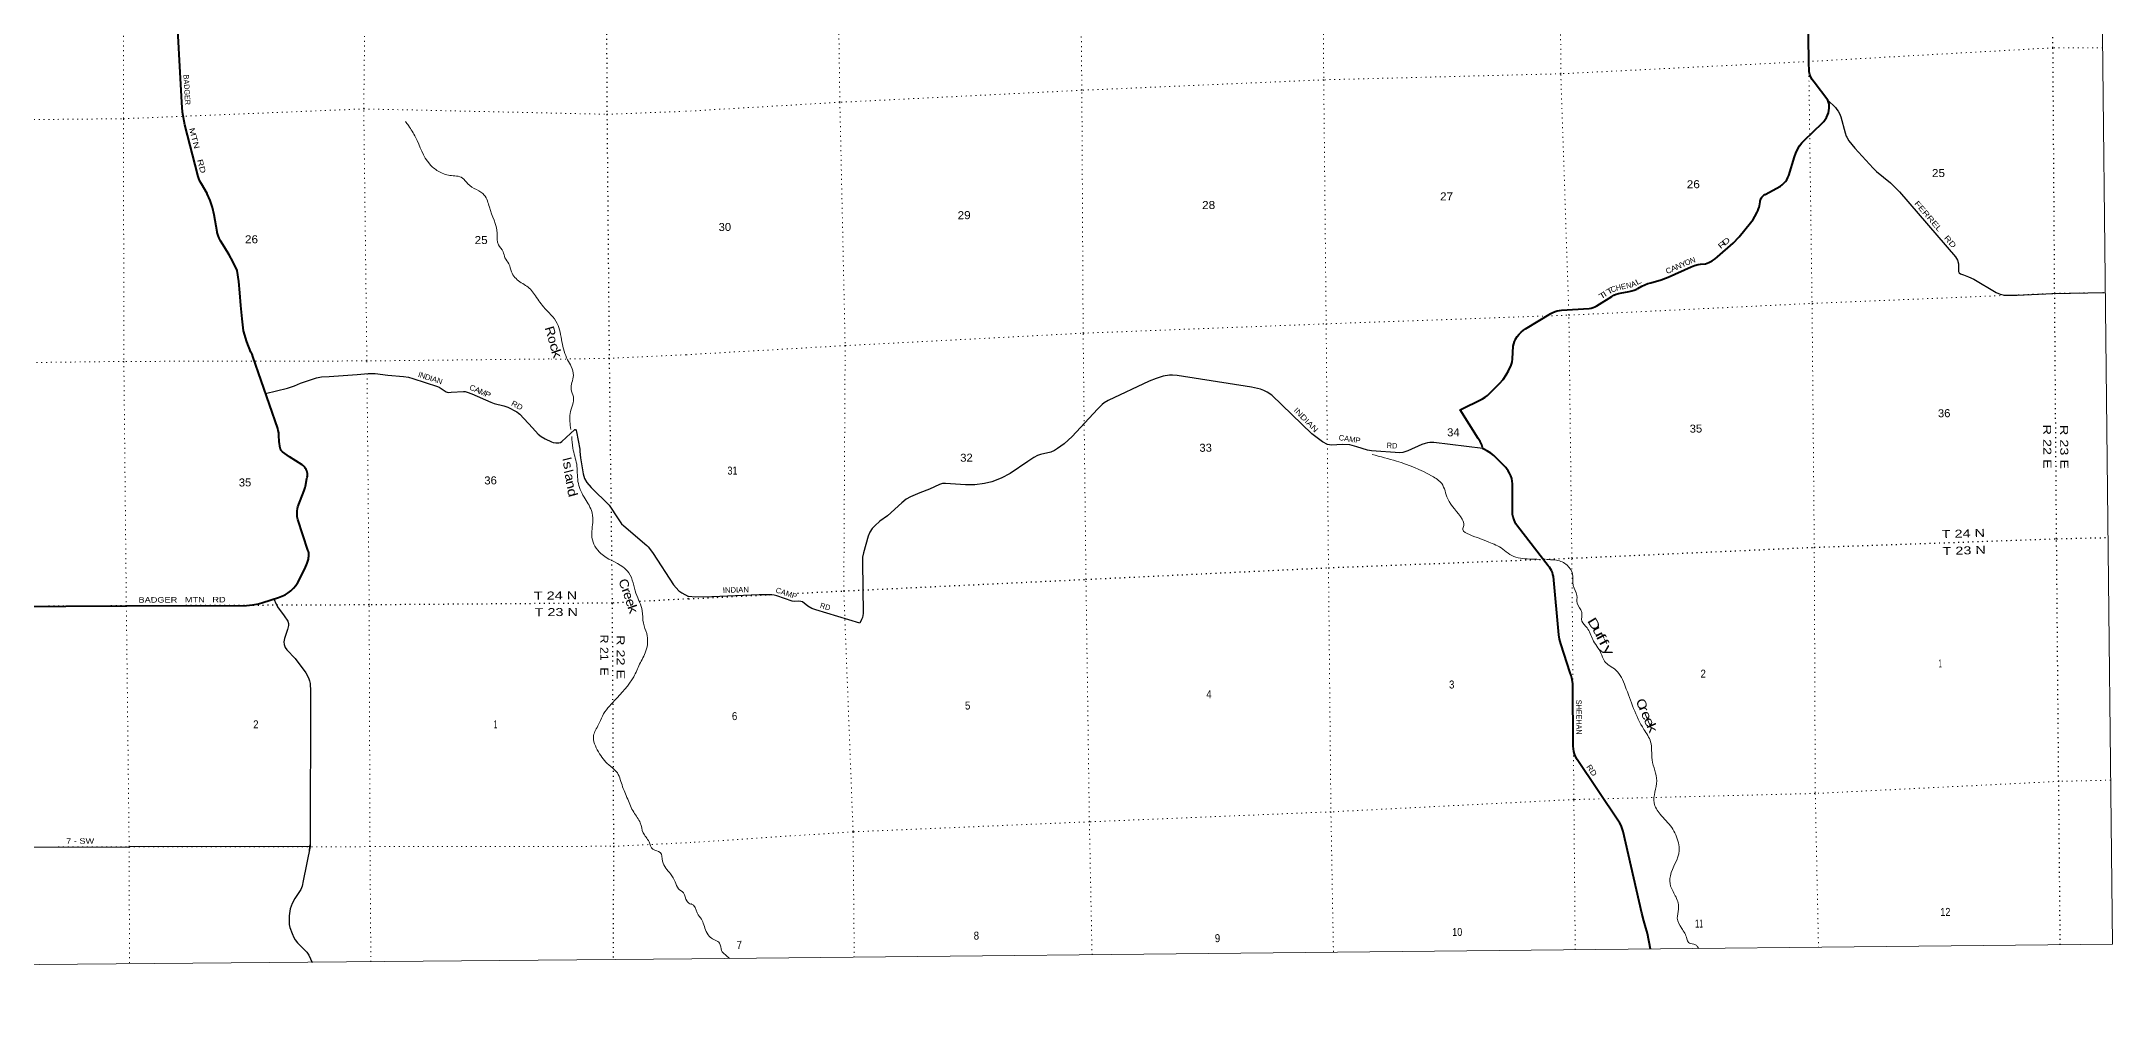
# Model space of a CAD drawing. Header units: feet. Extents: x -3 to 248627, y 0 to 184934.
# Drawn here: x 203320 to 248627, y 0 to 21127 of the extents above; entities that cross this region are included whole.
import ezdxf
from ezdxf.enums import TextEntityAlignment as Align

# ---------------------------------------------------------------- set-up
doc = ezdxf.new("R2010")
doc.units = ezdxf.units.FT
doc.header["$LTSCALE"] = 70
doc.linetypes.add('DOTTED', pattern=[1.5, 0.3, -1.2])
for name, color, linetype, lineweight in [('26', 7, 'Continuous', 40), ('27', 7, 'Continuous', 35), ('29', 7, 'Continuous', 25), ('30', 7, 'Continuous', 35), ('39', 7, 'Continuous', 13), ('4', 7, 'Continuous', 13), ('6', 7, 'DOTTED', 25), ('7', 7, 'DOTTED', 13)]:
    doc.layers.add(name, color=color, linetype=linetype, lineweight=lineweight)
doc.layers.add('41', color=7, linetype='Continuous')

msp = doc.modelspace()

# ---------------------------------------------------------------- linework, layer by layer
at = {"layer": '26'}
for points in [[(241979.97, 20681.47), (241938.41, 23881.76), (241938.09, 23906.76)], [(208546.11, 12224.03), (208523.19, 12370.28), (208516.55, 12502.65), (208511.62, 12557.41), (208500.99, 12611.34), (208488.45, 12653.52), (207944.52, 14233.76), (207926.97, 14279.12), (207904.78, 14322.4), (207902.26, 14326.68), (207811.65, 14547.83), (207738.15, 14795.37), (207715.03, 15051.25), (207685.73, 15347.43), (207662.53, 15625.47), (207635.43, 15869.27), (207604.31, 16109.04), (207508.81, 16306.54), (207423.56, 16455.68), (207322.1, 16624.98), (207240.39, 16761.04), (207209.87, 16819.99), (207185.67, 16881.81), (207168.07, 16945.82), (207165.47, 16958.27), (207096.6, 17333.93), (207062.98, 17491.69), (207013.04, 17645.08), (206947.35, 17792.4), (206946.2, 17794.65), (206818.73, 18010.21), (206787.22, 18067.49), (206761.86, 18127.74), (206742.95, 18190.32), (206741.37, 18196.87), (206455.81, 19302.58), (206407.93, 19577.62), (206390.81, 19792.11), (206265.73, 22041.21)], [(236575.22, 15245.34), (237174.14, 15282.73), (237218.36, 15289.53), (237261.63, 15300.92), (237303.47, 15316.76), (237343.43, 15336.9), (237345.94, 15338.34), (237674.23, 15546.54), (237720.16, 15572.82), (237768.59, 15594.15), (237818.99, 15610.3), (237854.77, 15618.35), (238052.27, 15655.15), (238108.77, 15666.73), (238163.75, 15684.15), (238216.6, 15707.22), (238238.06, 15718.55), (238330.24, 15766.33), (238395.16, 15800.53), (238463.3, 15827.74), (238526.73, 15846.02), (238748.98, 15910.44), (238850.31, 15943.67), (238905.18, 15966.76), (239408.29, 16192.15), (239482.25, 16220.69), (239558.78, 16241.34), (239609.45, 16250.41), (239718.55, 16260.95), (239792.97, 16289), (239864.04, 16324.68), (239931, 16367.59), (239987.5, 16412.32), (240326.46, 16708.13), (240458.84, 16846.69), (240709.15, 17158.49), (240761.04, 17228.13), (240801.85, 17296.18), (240850.64, 17385.97), (240869.35, 17422.03), (240884.19, 17459.85), (240894.99, 17499.01), (240900.68, 17531.26), (240914.92, 17612.09), (240918.4, 17634.06), (240924.15, 17655.54), (240932.12, 17676.3), (240942.21, 17696.11), (240954.32, 17714.77), (240968.32, 17732.05), (240984.04, 17747.77), (241001.32, 17761.77), (241019.97, 17773.88), (241026.51, 17777.5), (241361.5, 17956.05), (241401.39, 17986.59), (241437.86, 18021.13), (241470.53, 18059.29), (241499.03, 18100.66), (241523.05, 18144.78), (241542.27, 18191.01), (241669.13, 18599.02), (241696.77, 18682.37), (241732.97, 18762.37), (241777.33, 18838.15), (241829.38, 18908.88), (241876.49, 18961.64), (242274.18, 19334.43), (242310.47, 19373.44), (242342.48, 19416.02), (242369.87, 19461.72), (242392.33, 19510.03), (242409.62, 19560.42), (242421.55, 19612.35), (242427.98, 19665.23), (242428.49, 19696.54), (242428.73, 19721.55), (242426.88, 19746.54), (242426.56, 19750.21), (242422.03, 19773.69), (242415.07, 19796.57), (242405.75, 19818.6), (242394.18, 19839.53), (242095.58, 20232.09), (242089, 20240.85), (242055.89, 20291.16), (242028.23, 20344.66), (242006.3, 20400.75), (241990.36, 20458.83), (241979.97, 20681.47)], [(238519.98, 1259.03), (238452.83, 1602.96), (238405.6, 1775.47), (238370.55, 1880.51), (238325.87, 2044.1), (237922.23, 3831.55), (237906.82, 3879.69), (237895.11, 3918.03), (237874.87, 3967.57), (237849.55, 4014.73), (237819.45, 4058.98), (236911.64, 5412.4), (236903.66, 5425.8), (236877.47, 5477.27), (236856.79, 5531.2), (236841.87, 5587), (236832.87, 5644.05), (236829.87, 5701.72), (236818.37, 7067.87), (236806.02, 7157.68), (236784.35, 7245.7), (236762.83, 7308.15), (236557.45, 7940.71), (236528.79, 8044.45), (236512.38, 8140.03), (236394.3, 9413.36), (236385.8, 9457.79), (236372.71, 9501.09), (236355.16, 9542.78), (236333.35, 9582.41), (236307.51, 9619.54), (236281.53, 9649.98), (235607.44, 10516.15), (235587.84, 10542.09), (235574.34, 10566.15), (235558.76, 10593.91), (235534.03, 10651.32), (235515.44, 10710.99), (235503.18, 10772.28), (235497.41, 10834.52), (235498.05, 10895.2), (235503.4, 11378.44), (235502.79, 11439.64), (235495.79, 11500.43), (235482.47, 11560.16), (235462.98, 11618.17), (235437.53, 11673.83), (235406.4, 11726.52), (235369.94, 11775.67), (235350.6, 11797.9), (235136.85, 12022.59), (235094.27, 12061.93), (235026.83, 12114.03), (234954.31, 12158.8), (234875.33, 12202.42), (234855.78, 12211.63), (234846.1, 12239.19), (234825.91, 12294.61), (234790.6, 12366.96), (234747.92, 12435.22), (234356.68, 13063.23), (234844.2, 13301.26), (234900.78, 13336.59), (234953.35, 13377.64), (234969.89, 13392.52), (235212.61, 13638.03), (235292.57, 13729.72), (235362.52, 13829.26), (235412.2, 13916.67), (235468.37, 14039.85), (235483.73, 14080.61), (235494.74, 14122.74), (235501.29, 14165.8), (235502.2, 14176.39), (235517.78, 14453.96), (235527.79, 14505.33), (235543.12, 14555.38), (235563.6, 14603.54), (235566.97, 14610.31), (235602.85, 14665.97), (235644.35, 14717.58), (235691.01, 14764.56), (235742.33, 14806.41), (235786.62, 14836.03), (236342.07, 15170.9), (236385.23, 15195.48), (236430.73, 15215.4), (236478.06, 15230.46), (236526.71, 15240.49), (236575.22, 15245.34)], [(199869.6, 8741.27), (205177.72, 8771.07), (207808.13, 8780.68), (207937.83, 8792.35), (208065.6, 8817.51), (208165.7, 8847.25), (208507.2, 8954.67), (208580.4, 8981.16), (208650.43, 9015.16), (208716.52, 9056.29), (208777.96, 9104.1), (208834.06, 9158.08), (208884.2, 9217.62), (208927.45, 9281.4), (209073.42, 9566.29), (209119.53, 9673.2), (209131.3, 9706.61), (209159, 9796.46), (209165.16, 9823.63), (209169.49, 9857.41), (209170.28, 9891.47), (209167.5, 9925.41), (209161.18, 9958.89), (209151.4, 9991.51), (208925.86, 10663.39), (208915.75, 10723.24), (208911.94, 10783.82), (208914.49, 10844.46), (208923.36, 10904.51), (208931.81, 10940.43), (209070.09, 11296.51), (209092.13, 11366.04), (209098.38, 11392.11), (209127.96, 11557.56), (209134.76, 11585.65), (209138.59, 11614.3), (209139.4, 11643.19), (209137.19, 11672.01), (209131.98, 11700.43), (209123.82, 11728.16), (209112.81, 11754.88), (209099.07, 11780.31), (209082.74, 11804.16), (209064.02, 11826.17), (209043.09, 11846.11), (209025.29, 11860.14), (208748.6, 12030.62), (208593.83, 12145.5), (208584.09, 12153.46), (208575.23, 12162.39), (208567.36, 12172.2), (208560.55, 12182.77), (208554.88, 12194.01), (208550.43, 12205.77), (208547.22, 12217.93), (208546.11, 12224.03)]]:
    msp.add_lwpolyline(points, dxfattribs=at)
at = {"layer": '29'}
for p, q in [((209203.31, 6904.21), (209196.69, 3504.85)), ((201550.53, 3489.04), (205239.25, 3495.92)), ((209196.69, 3504.85), (205239.25, 3495.92))]:
    msp.add_line(p, q, dxfattribs=at)
for points in [[(242394.18, 19839.53), (242564.11, 19677.56), (242596.16, 19639.07), (242623.63, 19600.58), (242652.94, 19547.43), (242681.33, 19479.62), (242776.57, 19127.72), (242798.55, 19056.23), (242811.37, 19028.74), (242857.17, 18951.77), (242989.04, 18790.48), (243392, 18352.43), (243465.26, 18277.29), (243765.65, 18028.02), (243963.47, 17837.41), (245186.99, 16415.14), (245232.77, 16339.99), (245252.93, 16261.18), (245252.93, 16151.21), (245254.75, 16087.06), (245267.58, 16063.23), (245298.71, 16039.41), (245362.83, 16019.24), (245472.72, 15975.26), (245591.77, 15922.11), (246080.82, 15630.69), (246170.56, 15592.2), (246271.31, 15572.04), (246542.39, 15572.04), (247318.99, 15610.52), (248469.59, 15629.79)], [(208225.05, 13421.32), (208703.64, 13537.83), (208856.71, 13590.41), (208986.94, 13647.56), (209334.21, 13766.44), (209446.16, 13782.45), (209617.51, 13793.88), (210229.8, 13839.6), (210467.41, 13857.89), (210620.48, 13855.61), (210896.93, 13821.31), (211244.2, 13793.88), (211351.57, 13777.88), (211445.25, 13748.15), (211981, 13575.56), (212020.99, 13556.12), (212176.34, 13455.52), (212218.61, 13442.96), (212286.01, 13446.38), (212551.03, 13464.67), (212586.44, 13463.54), (212629.85, 13452.11), (212733.8, 13409.8), (213154.18, 13226.91), (213227.3, 13204.05), (213437.48, 13153.75), (213522.02, 13119.46), (213716.22, 13018.87), (213756.21, 12992.58), (213784.75, 12970.85), (214058.91, 12669.08), (214186.85, 12531.91), (214248.56, 12481.61), (214337.66, 12429.03), (214474.74, 12362.73), (214515.87, 12349.01), (214570.68, 12339.87), (214641.53, 12339.87), (214675.8, 12351.3), (214707.76, 12367.3), (214991.06, 12632.5), (215002.51, 12632.5), (215016.21, 12611.93), (215027.61, 12577.63), (215097.33, 12203.84), (215100.72, 12147.83), (215111.04, 12009.52), (215168.15, 11659.73), (215201.25, 11562.57), (215252.69, 11474.55), (215347.46, 11361.38), (215735.9, 10972.73), (215786.12, 10913.29), (215895.78, 10739.54), (216012.35, 10570.36), (216060.28, 10520.07), (216566.39, 10091.41), (216590.32, 10062.83), (216641.78, 9999.96), (216699.99, 9916.52), (217147.78, 9230.66), (217202.68, 9164.35), (217266.65, 9102.63), (217328.33, 9059.19), (217472.91, 8975.27)], [(234850.33, 12214.19), (233779.64, 12344.43), (233689.89, 12348.1), (233642.27, 12340.77), (233587.32, 12326.1), (233515.89, 12300.45), (233208.18, 12168.48), (233103.78, 12128.16), (233032.34, 12124.5), (232413.26, 12168.48), (232329, 12183.15), (232094.55, 12256.46), (231940.7, 12293.11), (231772.18, 12300.45), (231537.74, 12285.78), (231453.48, 12300.44), (231347.25, 12359.1), (231112.8, 12535.05), (230233.62, 13385.48), (230136.55, 13451.46), (230057.79, 13488.12), (229986.35, 13513.77), (229794.03, 13561.43), (228167.55, 13810.69), (228064.98, 13821.69), (227993.55, 13818.03), (227859.84, 13796.03), (227702.32, 13752.05), (227552.13, 13693.39), (226658.29, 13268.18), (226570.38, 13213.2), (226522.75, 13176.54), (226423.85, 13077.56), (225867.03, 12476.4), (225691.2, 12315.11), (225550.17, 12219.8), (225480.56, 12175.81), (225398.14, 12139.16), (225176.51, 12087.84), (225110.58, 12062.18), (225031.81, 12021.86), (224899.94, 11933.88), (224509.8, 11666.29), (224313.82, 11567.32), (224106.85, 11490.34), (223947.49, 11450.02), (223738.69, 11424.36), (223533.59, 11421.47)], [(223533.59, 11421.47), (223095.79, 11453.69), (223028.02, 11450.03), (222963.91, 11431.69), (222744.12, 11329.06), (222538.97, 11248.41), (222333.83, 11160.44), (222236.76, 11105.45), (222143.34, 11028.47), (221828.31, 10742.55), (221659.8, 10625.25), (221548.07, 10526.28), (221491.29, 10463.96), (221438.17, 10386.99), (221403.37, 10295.34), (221300.8, 9936.11), (221282.48, 9837.14), (221278.82, 9730.83), (221293.47, 8601.81), (221280.65, 8513.83), (221262.34, 8469.85), (221220.21, 8396.53), (220260.44, 8682.46), (220172.52, 8715.44), (220084.6, 8763.1), (219967.38, 8858.41), (219930.75, 8869.4), (219886.79, 8873.07), (219791.55, 8865.73), (219740.26, 8873.07), (219410.56, 8990.37), (219351.96, 9005.03), (219300.67, 9012.36), (219022.26, 9012.36), (217984.64, 8968.36), (217629.31, 8961.03), (217472.91, 8975.27)], [(208407.21, 8922.25), (208454.03, 8811.83), (208487.95, 8751.37), (208632.12, 8556.22), (208708.45, 8437.43), (208727.53, 8385.45), (208725.41, 8339.85), (208699.97, 8255), (208636.36, 8059.84), (208625.76, 7981.35), (208627.88, 7924.08), (208655.44, 7860.44), (208691.49, 7809.54), (208873.82, 7622.86), (209107.04, 7304.68), (209162.16, 7197.55), (209187.6, 7130.73), (209196.08, 7075.58), (209203.31, 6904.21)], [(209196.69, 3504.85), (209047.65, 2751.38), (209022.2, 2633.65), (208992.53, 2560.46), (208861.08, 2365.31), (208803.83, 2258.19), (208763.55, 2140.46), (208742.35, 1983.48), (208738.11, 1873.18), (208742.35, 1800), (208752.95, 1731.05), (208801.71, 1597.42), (208842, 1513.63), (208873.8, 1462.72), (208924.68, 1393.78), (209085.81, 1236.8), (209123.98, 1191.2), (209166.38, 1122.26), (209242.09, 968.91)]]:
    msp.add_lwpolyline(points, dxfattribs=at)
msp.add_arc((208254.13, 3583.67), 943.46, 349.56064, 357.61572, dxfattribs=at)
at = {"layer": '39'}
for points in [[(211281.51, 19373.96), (211348.91, 19282.88), (211504.86, 19030.99), (211813.84, 18438.55), (211996.69, 18287.73), (212257.24, 18194.27), (212529.41, 18137.23), (212647.62, 18009.77), (212838.2, 17883.22), (213008.59, 17764.47), (213118.49, 17495.9), (213288.45, 16925.9), (213319.75, 16672.46), (213418.11, 16524.62), (213459.97, 16392.18), (213546.06, 16260.3), (213600.54, 16083.7), (213788.25, 15864.45), (214017.49, 15702.11), (214105.34, 15590.39), (214301.75, 15318.87), (214603.86, 14955.99), (214705.42, 14550.33), (214830.95, 14157.06), (214909.2, 14008.96), (214955.84, 13816.15), (214907.37, 13509.35), (214957.62, 13348.81), (214885.78, 12981.28), (214904.17, 12633.14)], [(214921.14, 12480.4), (214943.44, 12224.56), (215028.63, 11875.08), (215057.05, 11496.73), (215190.02, 11151.9), (215350.49, 10859.78), (215381.34, 10642.6), (215361.87, 10267.66), (215559.29, 9915.57), (216041.48, 9623.43), (216171.81, 9492.1), (216326.14, 9046.8), (216463.64, 8661.73), (216487.04, 8396.12), (216562.33, 8163.37), (216542.91, 7784.41), (216405.78, 7492.62), (216276.44, 7221.07), (215856.62, 6700.14), (215591.42, 6358.4), (215505.27, 6172), (215399.65, 5932.98), (215504.63, 5575.71), (215733.41, 5288.47), (215896.05, 5145.45), (216020.33, 4852.88), (216144.87, 4540.17), (216277.09, 4255.76), (216420.78, 4019.84), (216483.75, 3807.09), (216610.9, 3607.23), (216697.37, 3445.13), (216857.07, 3376.61), (216909.79, 3179.85), (217082.12, 2903.99), (217184.8, 2732.03), (217255.06, 2579.8), (217364.77, 2488.5), (217437.34, 2312.13), (217501.47, 2252.01)], [(232429.17, 12084.75), (232962.64, 11939.79), (233741.96, 11610.26), (233951.29, 11449.45), (234082.03, 11114.42), (234397.32, 10670.69), (234433.18, 10530.04), (234414.05, 10441.15), (234560.34, 10332.01), (234981.22, 10167.6), (235285.12, 10015.95), (235443.63, 9894.86), (235821.41, 9800.49), (236104.12, 9790.3)], [(236241.52, 9785.35), (236286.93, 9783.71), (236462.32, 9771.64), (236695.24, 9661.48), (236812.24, 9471.39), (236827.23, 9217.65), (236908.29, 8998.93), (236916.25, 8831.76), (237015.26, 8629.37), (237017.47, 8435.93), (237129.91, 8292.14), (237253.71, 8035.62), (237434.36, 7739.46), (237512.93, 7563.03), (237758.92, 7366.38), (237966.43, 7012.09), (238376.11, 6065.65), (238522.21, 5797.3), (238552.93, 5400.66), (238656.9, 4940.37), (238597.96, 4458.05), (238727.64, 4215.71), (238984.86, 3918.43), (239127.7, 3581.52), (239147.75, 3414.49), (238952.64, 2860.06), (238959.21, 2638.46), (239076.8, 2395.98), (239132.21, 2130.62), (239104.24, 1934.81), (239201.46, 1712.25), (239316.86, 1485.87), (239352.04, 1403.65), (239463.24, 1368.67), (239515.9, 1343.08), (239555.57, 1299.3), (239573.23, 1270.08)], [(217501.47, 2252.01), (217523.71, 2244.21), (217535.75, 2245.81), (217537.62, 2246.52)], [(217537.62, 2246.52), (217542.66, 2245.62), (217663.36, 2049.21), (217757.6, 1911.26), (217809.33, 1790.94), (217951.45, 1518.52), (218060.95, 1455.3), (218154.36, 1389.88), (218198.52, 1227.16), (218274.09, 1137.35), (218373.82, 1056.13)]]:
    msp.add_spline(points, degree=3, dxfattribs=at)
at = {"layer": '4'}
msp.add_lwpolyline([(0, 183577.08), (30826.42, 183598.29), (61611.62, 183645.77), (92479.02, 183767.9), (123305.1, 183916.31), (154130.93, 184107.12), (184956.47, 184340.33), (215781.67, 184615.95), (246606.46, 184933.96), (248626.55, 1367.98), (217549.25, 1047.36), (186473.05, 772.71), (155393.5, 534.37), (124315.15, 341.99), (93236.57, 192.37), (62157.81, 85.49), (31078.95, 21.37), (0, -0.01)], close=True, dxfattribs=at)
msp.add_lwpolyline([(0, 183577.08), (30826.42, 183598.29), (61611.62, 183645.77), (92479.02, 183767.9), (123305.1, 183916.31), (154130.93, 184107.12), (184956.47, 184340.33), (215781.67, 184615.95), (246606.46, 184933.96), (248626.55, 1367.98), (217549.25, 1047.36), (186473.05, 772.71), (155393.5, 534.37), (124315.15, 341.99), (93236.57, 192.37), (62157.81, 85.49), (31078.95, 21.37), (0, -0.01)], close=True, dxfattribs=at)
at = {"layer": '6'}
for q in [(216343.8, 8862.91), (219358.09, 9022.07)]:
    msp.add_line((217473.38, 8925.89), q, dxfattribs=at)
for points in [[(247482.39, 1355.41), (247448, 4929.35), (247401.35, 10240.93), (247360.08, 15611.02), (247322.77, 20987.19), (247257.71, 26322.74), (247187.94, 31718.7), (247120.26, 37108.63), (247092.77, 42682.42)], [(215546.19, 42360.6), (215598.73, 35705.42), (215643.4, 30331.34), (215663.83, 24965.03), (215691.13, 19532.32), (215739.41, 14190.52), (215803.98, 8832.81), (215833.95, 3508.92), (215825.63, 1030.84)], [(219861.86, 9047.78), (220872.29, 9099.35), (226169.36, 9352.15), (231474.47, 9607.06), (236798.23, 9815.83), (242101.5, 10054.6), (247401.35, 10240.93), (248528.6, 10268.36)], [(216050.02, 8846.53), (215803.98, 8832.81), (210489.96, 8792.87), (205177.72, 8771.07), (199869.6, 8741.27), (194580.08, 8671.41), (189318.01, 8658.3), (186406.84, 8610.3)]]:
    msp.add_lwpolyline(points, dxfattribs=at)
at = {"layer": '7'}
for points in [[(231191.57, 42621.17), (231207.55, 36291.54), (231287.44, 30891.67), (231333.86, 25600.24), (231370.46, 20286.53), (231423.49, 14944.79), (231474.47, 9607.06), (231527.52, 4263.31), (231583.04, 1186.86)], [(236872.54, 1241.69), (236842.54, 4532.44), (236798.23, 9815.83), (236733.36, 15135.27), (236556.09, 20419.14), (236537.42, 25751.2), (236582.91, 31108.18), (236492.19, 36508.18), (236473.09, 42648.08)], [(241796.68, 42695.64), (241805.27, 36837.49), (241887.21, 31433.61), (241912.56, 26047.22), (241979.9, 20687.51), (242052.54, 15392.35), (242101.5, 10054.6), (242122.84, 4666.14), (242193.64, 1298.11)], [(204934.83, 42232.57), (204997.88, 35541.25), (205032.36, 30177.13), (205121.08, 24817.7), (205115.58, 19434.95), (205123.28, 14122.87), (205177.72, 8771.07), (205239.25, 3495.92), (205246.14, 932.26)], [(210439.96, 14104.1), (210439.69, 14132.62), (210371.13, 19649.43), (210435.07, 25184), (210313.42, 30442.29), (210242.38, 35610.78), (210170.1, 42299.74)], [(220567.23, 42465.87), (220638.23, 35905.13), (220663.28, 30544.93), (220708.56, 25176.9), (220786.22, 19795.15), (220901.53, 14468.24), (220872.29, 9099.35), (221075.62, 3825.86), (221100.35, 1081.85)], [(226302.53, 1133.35), (226244.16, 4044.92), (226169.36, 9352.15), (226107.74, 14740.14), (226079.15, 20057.98), (226026.63, 25530.71), (225988.45, 30630.79), (225925.6, 36125.57), (225921.76, 36825.24)], [(248410.64, 20986.68), (247322.77, 20987.19), (241979.9, 20687.51), (236556.09, 20419.14), (231370.46, 20286.53), (226079.15, 20057.98), (220786.22, 19795.15), (217370.65, 19595.1)], [(186319, 19253.02), (189190.52, 19240.79), (194461.6, 19338.62), (199797.66, 19384.88), (205115.58, 19434.95), (210371.13, 19649.43), (215691.13, 19532.32), (217370.65, 19595.1)], [(217421.94, 14268.55), (220901.53, 14468.24), (226107.74, 14740.14), (231423.49, 14944.79), (236733.36, 15135.27), (242052.54, 15392.35), (247360.08, 15611.02), (248469.59, 15629.79)], [(214424.25, 14176.15), (210439.69, 14132.62), (205123.28, 14122.87), (199841.75, 14057.13), (194527.95, 13999.06), (189254.44, 13935.44), (186362.73, 13954.09)], [(217421.94, 14268.55), (215739.41, 14190.52), (214470.6, 14168.3)], [(210526.81, 980.85), (210507.46, 3501.05), (210489.96, 8792.87), (210442, 13886.79)], [(248587.05, 4956.12), (247448, 4929.35), (242122.84, 4666.14), (236842.54, 4532.44), (231527.52, 4263.31), (226244.16, 4044.92), (221075.62, 3825.86), (217524.75, 3591.17)], [(199106.46, 3492.38), (199906.73, 3487.97), (205239.25, 3495.92), (210507.46, 3501.05), (215833.95, 3508.92), (217524.75, 3591.17)]]:
    msp.add_lwpolyline(points, dxfattribs=at)

# ---------------------------------------------------------------- texts
at = {"layer": '27'}
for s, rotation, width, p in [('BADGER', 273.183, 0.95, (206425.7, 20396.16)), ('MTN    RD', 284.481, 1.35, (206549.7, 19218.96)), ('D', 40.173, 1.5, (240143.17, 16649.84)), ('Y', 24.002, 1.2, (239201.82, 16174.46)), ('O', 17.002, 0.95, (239290.62, 16218.69)), ('R', 40.173, 1.5, (240055, 16575.4)), ('A', 18.368, 1.1, (238108.05, 15740.77)), ('L', 27.408, 1.45, (238222.25, 15790.41)), ('C', 23.557, 1.1, (238881.8, 16032.93)), ('A', 24.002, 1.25, (238987.54, 16079.05)), ('N', 23.002, 1.1, (239095.64, 16128.52)), ('T', 31.328, 1.55, (237431.27, 15474.62)), ('I', 31.328, 1.35, (237524.03, 15533.56)), ('T', 30.261, 1.55, (237589.83, 15575.64)), ('C', 23.727, 1.1, (237673.7, 15624.67)), ('H', 14.962, 0.85, (237775.6, 15666.5)), ('E', 10.154, 0.9, (237883.53, 15695.62)), ('N', 10.654, 0.85, (237995.63, 15718.48)), ('BADGER   MTN   RD', 0.209, 1.25, (205444.25, 8842.04)), ('SHEEHAN', 270.482, 0.95, (236891.08, 6715.65)), ('RD', 303.852, 1.15, (237109.55, 5249.17))]:
    msp.add_text(s, height=120, rotation=rotation, dxfattribs=dict(at, width=width)).set_placement(p)
msp.add_text('N', height=120, rotation=17.694, dxfattribs=at).set_placement((239401.42, 16262.08))
at = {"layer": '30'}
for s, rotation, width, p in [('FERREL   RD', 310.704, 1.3, (244281.5, 17575.05)), ('INDIAN', 314.279, 1.25, (230701.95, 13044.41)), ('RD', 356.672, 0.85, (232743.42, 12227.62)), ('INDIAN', 1.749, 1.05, (218226.83, 9053.33)), ('RD', 344.085, 0.95, (220341.79, 8728.44))]:
    msp.add_text(s, height=120, rotation=rotation, dxfattribs=dict(at, width=width)).set_placement(p)
for s, rotation, width, p in [('I', 342.393, 0.85, (211570.25, 13780.48)), ('I', 342.144, 0.85, (211827.28, 13697.61)), ('A', 342.144, 1.1, (211903.32, 13673.11)), ('C', 337.853, 1.05, (212726.79, 13488.22)), ('A', 336.488, 1.25, (212836.84, 13441.31)), ('M', 336.488, 1.05, (212949.94, 13392.11)), ('P', 336.488, 1.2, (213062.21, 13343.27)), ('RD', 332.617, 1.1, (213698.85, 13106.7)), ('7 - SW', 0.107, 1.25, (204167.75, 3563.92))]:
    msp.add_text(s, height=120, rotation=rotation, dxfattribs=dict(at, width=width)).set_placement(p, align=Align.CENTER)
for s, p in [('N', (211645.05, 13756.31)), ('D', (211753.92, 13721.24)), ('N', (212014, 13637.45))]:
    msp.add_text(s, height=120, rotation=342.144, dxfattribs=at).set_placement(p, align=Align.CENTER)
for rotation, p in [(351.244, (231691.38, 12400.81)), (341.696, (219369.64, 9068.09))]:
    msp.add_text('CAMP', height=120, rotation=rotation, dxfattribs=at).set_placement(p)
at = {"layer": '41'}
for s, rotation, width, p in [('R', 286.862, 1.15, (214360.21, 14752.45)), ('o', 286.658, 1.1, (214411.23, 14572.94)), ('c', 288.209, 1.3, (214455.27, 14410.75)), ('k', 288.976, 1.35, (214497.38, 14261.31)), ('s', 284.669, 1.25, (214743.73, 11828.4)), ('a', 284.787, 1.15, (214782.57, 11562.84)), ('n', 285.392, 1.2, (214807.64, 11401.01)), ('d', 285.311, 1.25, (214838.05, 11226.5)), ('C', 290.181, 1.1, (215974.81, 9221.93)), ('r', 290.186, 1.35, (216028.63, 9074.38)), ('e', 286.667, 1.1, (216065.77, 8968.79)), ('e', 287.43, 1.15, (216115.98, 8814.93)), ('k', 288.874, 1.35, (216163.33, 8670.76))]:
    msp.add_text(s, height=200, rotation=rotation, dxfattribs=dict(at, width=width)).set_placement(p, align=Align.CENTER)
for s, rotation, p in [('I', 284.367, (214721.52, 11960.6)), ('l', 284.827, (214754.27, 11689.71))]:
    msp.add_text(s, height=200, rotation=rotation, dxfattribs=at).set_placement(p, align=Align.CENTER)
for s, rotation, width, p in [('D', 300.878, 1.45, (237128.67, 8444.17)), ('u', 298.001, 1.55, (237236.11, 8270.51)), ('f', 298.332, 1.65, (237321.05, 8099.89)), ('f', 298.432, 1.65, (237381.57, 7980.09)), ('y', 299.799, 1.6, (237461.1, 7846.35)), ('C', 293.476, 1.2, (238189.7, 6692.89)), ('r', 293.372, 1.45, (238258.45, 6542.33)), ('e', 293.336, 1.3, (238303.6, 6426.05)), ('e', 293.336, 1.3, (238365.61, 6282.12)), ('k', 293.336, 1.45, (238426.3, 6151.62))]:
    msp.add_text(s, height=200, rotation=rotation, dxfattribs=dict(at, width=width)).set_placement(p)
at = {"layer": '6'}
for s, rotation, width, p in [('R 22 E', 270.44, 1.35, (247107.14, 12738.87)), ('R 23 E', 270.44, 1.35, (247477.95, 12731.76)), ('T 24 N', 2.014, 1.35, (244890.84, 10250.95)), ('T 23 N', 2.014, 1.35, (244909.79, 9880.65)), ('T 24 N', 0.431, 1.35, (214092.93, 8907.88)), ('T 23 N', 0.431, 1.35, (214108.47, 8544.6)), ('R 21  E', 270.323, 1.15, (215543.02, 8141.44)), ('R 22 E', 270.323, 1.35, (215901.79, 8132.72))]:
    msp.add_text(s, height=175, rotation=rotation, dxfattribs=dict(at, width=width)).set_placement(p)
at = {"layer": '7'}
for s, rotation, width, p in [('25', 0.664, 1.1, (244675.43, 18156.21)), ('27', 0.664, 1.1, (233916.13, 17646.18)), ('26', 0.664, 1.1, (239312.7, 17911.26)), ('29', 0.664, 1.1, (223362.19, 17234.9)), ('28', 0.664, 1.1, (228710.74, 17456.49)), ('26', 0.713, 1.1, (207773.29, 16705.97)), ('25', 0.713, 1.1, (212796.43, 16689.55)), ('30', 0.664, 1.05, (218134.35, 16976.44)), ('35', 0.664, 1.05, (239376.92, 12562.61)), ('36', 0.664, 1.05, (244806.58, 12899.18)), ('33', 0.664, 1.05, (228651.61, 12143.92)), ('34', 0.664, 1.05, (234070.8, 12482.36)), ('31', 0.664, 0.85, (218327.18, 11644.3)), ('32', 0.664, 1.05, (223419.52, 11925.82)), ('35', 0.713, 1.05, (207638.37, 11384.45)), ('36', 0.713, 1.05, (213009.88, 11429.06)), ('2', 0.664, 0.9, (239614.1, 7200.45)), ('1', 0.664, 0.45, (244817.94, 7422.51)), ('4', 0.664, 0.9, (228802.06, 6749.88)), ('3', 0.664, 0.9, (234112.25, 6962.28)), ('6', 0.664, 0.9, (218425.82, 6271.03)), ('5', 0.664, 0.9, (223523.96, 6501.72)), ('2', 0.713, 0.9, (207953.75, 6090.1)), ('1', 0.713, 0.45, (213217.72, 6093.58)), ('11', 0.664, 0.65, (239493.35, 1729.74)), ('12', 0.664, 0.85, (244858.9, 1983.33)), ('7', 0.664, 0.9, (218529.02, 1263.62)), ('8', 0.664, 0.9, (223714.72, 1465.74)), ('9', 0.664, 0.9, (228989.4, 1409.55)), ('10', 0.664, 0.85, (234180.36, 1544.88))]:
    msp.add_text(s, height=175, rotation=rotation, dxfattribs=dict(at, width=width)).set_placement(p)

doc.saveas('drawing.dxf')
